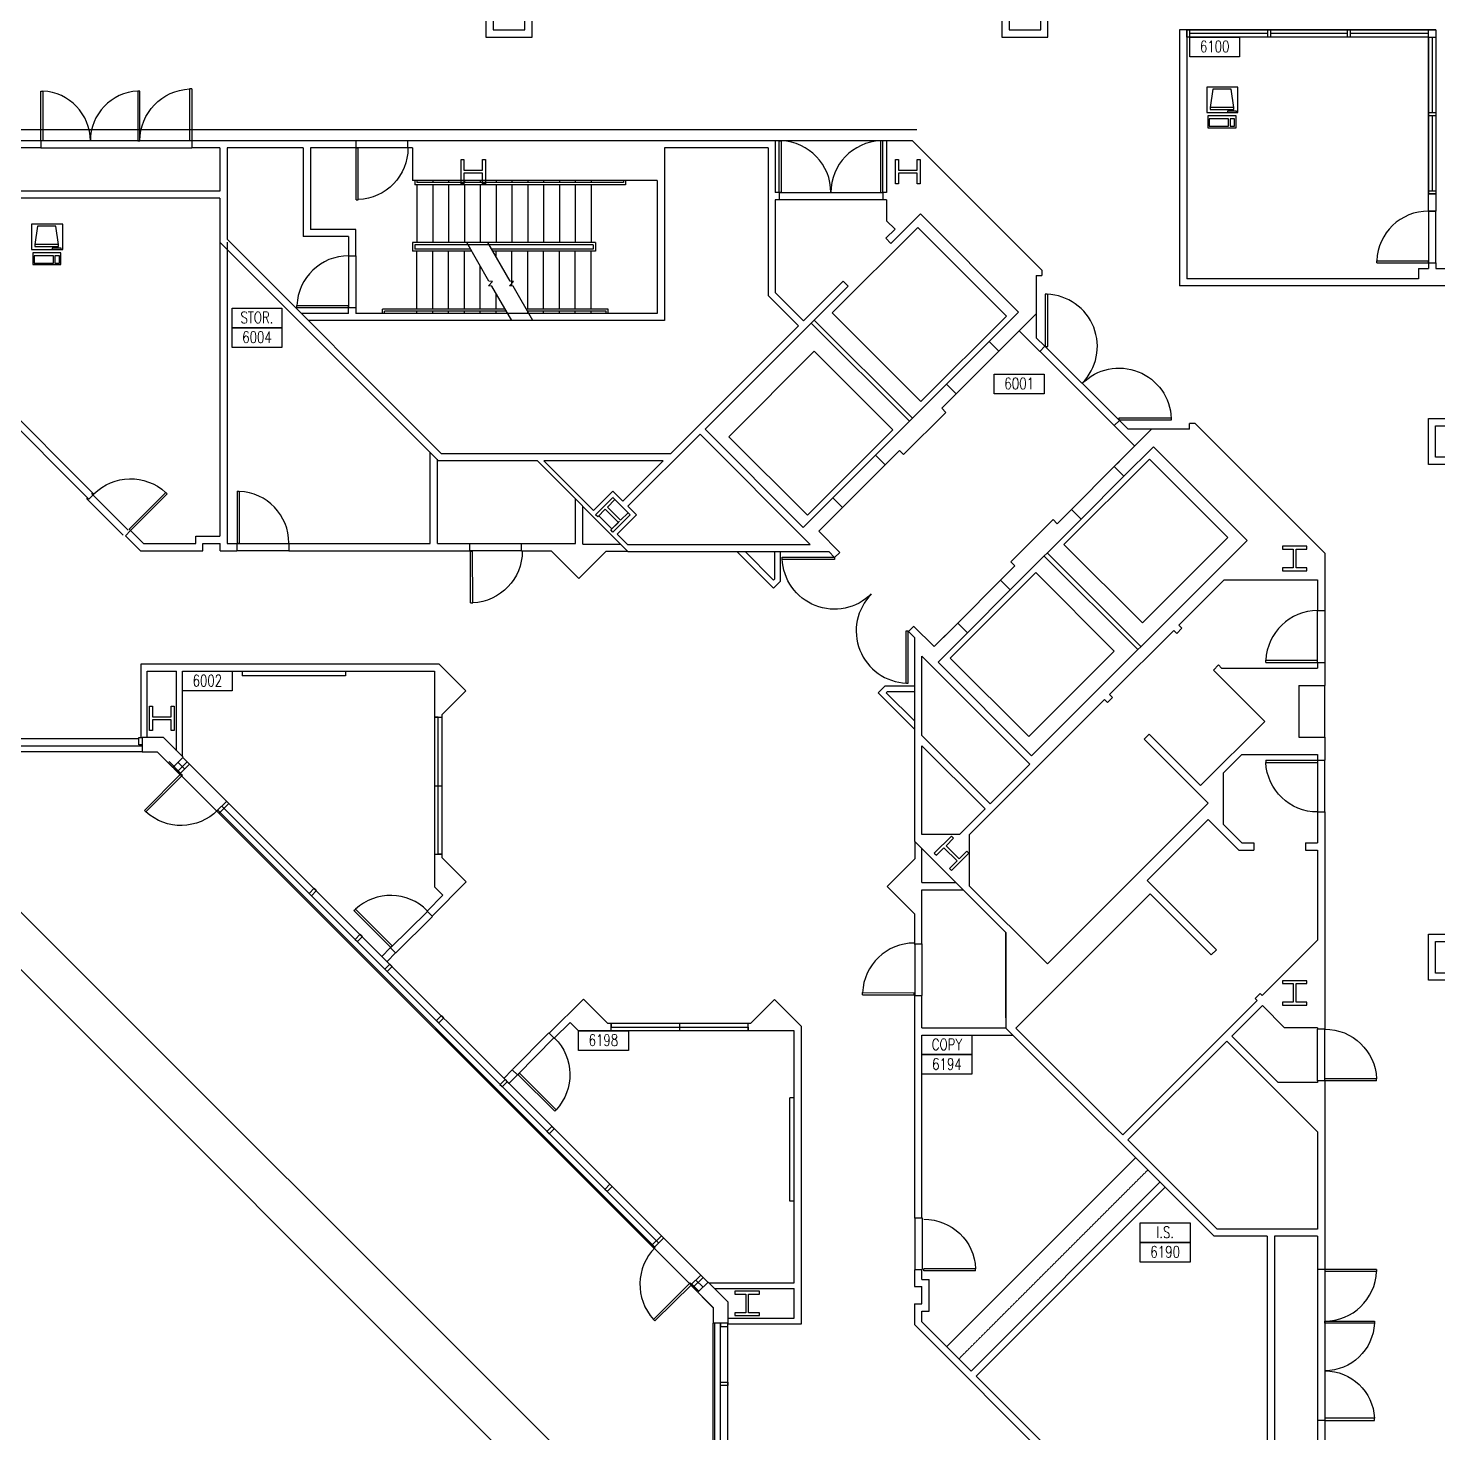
# Model space of a CAD drawing. Header units: inches. Extents: x 619 to 14864, y 611 to 3754.
# Drawn here: x 9344 to 10324, y 1973 to 2950 of the extents above; entities that cross this region are included whole.
import ezdxf
from ezdxf.enums import TextEntityAlignment as Align

# ---------------------------------------------------------------- set-up
doc = ezdxf.new("R2010")
doc.units = ezdxf.units.IN
doc.header["$MEASUREMENT"] = 0
doc.linetypes.add('HIDDEN', pattern=[0.375, 0.25, -0.125])
doc.layers.get('0').update_dxf_attribs({"linetype": 'CONTINUOUS'})
for name, color, linetype in [('CPU', 6, 'CONTINUOUS'), ('E-B-CORE', 8, 'CONTINUOUS'), ('E-B-ELEV', 8, 'CONTINUOUS'), ('E-B-FURR', 6, 'CONTINUOUS'), ('E-B-GLAZ', 8, 'CONTINUOUS'), ('E-B-MULL', 8, 'CONTINUOUS'), ('E-B-SHEL', 2, 'CONTINUOUS'), ('E-C-HEAD', 5, 'CONTINUOUS'), ('E-F-CASE', 4, 'CONTINUOUS'), ('E-F-DOOR', 3, 'CONTINUOUS'), ('E-F-STAIR', 8, 'CONTINUOUS'), ('E-S-COLM', 8, 'CONTINUOUS'), ('IDOORE', 2, 'CONTINUOUS'), ('IWALLE', 3, 'CONTINUOUS'), ('RMNUM', 40, 'CONTINUOUS')]:
    doc.layers.add(name, color=color, linetype=linetype)
doc.styles.add('ROMANS', font='romans', dxfattribs={"width": 0.75, "height": 8})

# ---------------------------------------------------------------- blocks, each defined once
blk = doc.blocks.new('DOOR')
for p, q in [((23.430248, -26.001126), (23.430248, -62.225809)), ((25.177282, -26.001126), (23.430248, -26.001126)), ((25.177282, -62.225809), (25.177282, -26.001126)), ((23.902282, -62.225809), (25.177282, -62.225809))]:
    blk.add_line(p, q)
blk.add_arc((25.177282, -26.001126), 36.224684, 135, 267.984193)
blk = doc.blocks.new('DR-36')
for p, q in [((0, 36), (0, 0)), ((0, 36), (1.5, 36)), ((1.5, 36), (1.5, 0)), ((0, 0), (1.5, 0))]:
    blk.add_line(p, q)
blk.add_arc((0, 0), 36, 0, 87.61406)
blk = doc.blocks.new('DR-69P')
for points in [[(1.5, 0), (0, 0), (0, 34.5), (1.5, 34.5)], [(67.5, 0), (69, 0), (69, 34.5), (67.5, 34.5)]]:
    blk.add_lwpolyline(points, close=True)
for centre, start, end in [((0, 0), 0, 87.51045), ((69, 0), 92.48955, 180)]:
    blk.add_arc(centre, 34.5, start, end)
blk = doc.blocks.new('DR-72P')
for points in [[(1.5, 0), (0, 0), (0, 36), (1.5, 36)], [(70.5, 0), (72, 0), (72, 36), (70.5, 36)]]:
    blk.add_lwpolyline(points, close=True)
for centre, start, end in [((0, 0), 0, 87.61406), ((72, 0), 92.38594, 180)]:
    blk.add_arc(centre, 36, start, end)
blk = doc.blocks.new('RMNUM')
at = {"layer": 'RMNUM'}
blk.add_lwpolyline([(-16.33354, 6.674702), (18.388073, 6.674702), (18.388073, -6.982766), (-16.33354, -6.982766), (-16.33354, 6.674702)], dxfattribs=at)
at = {"layer": 'RMNUM', "style": 'ROMANS', "width": 0.75}
blk.add_attdef('NUMBER', text='', height=8, dxfattribs=at).set_placement((1.027267, 0.114097), align=Align.MIDDLE_CENTER)
blk = doc.blocks.new('RECTANG')
for p, q in [((1, 1), (0, 1)), ((0, 1), (0, 0)), ((1, 0), (1, 1)), ((0, 0), (1, 0))]:
    blk.add_line(p, q)
blk = doc.blocks.new('IBMAT', base_point=(61, 306))
for p, q in [((75, 307), (75, 306)), ((81, 307), (75, 307)), ((81, 306), (81, 307))]:
    blk.add_line(p, q)
at = {"xscale": 21, "yscale": 17, "zscale": 21}
blk.add_blockref('RECTANG', (61, 306), dxfattribs=at)
blk = doc.blocks.new('KEYBOARD', base_point=(60, 294))
for p, xscale, yscale, zscale in [((60, 294), 19, 8, 19), ((61, 295), 13, 5, 13), ((75, 295), 3, 5, 3)]:
    blk.add_blockref('RECTANG', p, dxfattribs=dict(xscale=xscale, yscale=yscale, zscale=zscale))
blk = doc.blocks.new('COMPUTER')
for p, q in [((-6.64, 16.23), (-8.5, 3.5)), ((6.08, 16.23), (-6.64, 16.23)), ((8, 3.5), (6.08, 16.23)), ((-8.5, 3.5), (-8.5, 2.04)), ((8, 3.5), (-8.5, 3.5)), ((-8.5, 2.04), (8, 2.04)), ((8, 2.04), (8, 3.5))]:
    blk.add_line(p, q)
at = {"xscale": 1.033846153846154, "yscale": 1.033846153846154, "zscale": 1.033846153846154}
for name, p in [('IBMAT', (-10.86, 0)), ('KEYBOARD', (-10.05, -10.5))]:
    blk.add_blockref(name, p, dxfattribs=at)

msp = doc.modelspace()

# ---------------------------------------------------------------- linework, layer by layer
at = {"layer": 'E-B-CORE'}
for p, q in [((9353.13, 2871.61), (9328.63, 2871.61)), ((9353.13, 2871.61), (9353.13, 2866.61)), ((9482.63, 2871.61), (9458.13, 2871.61)), ((9458.13, 2871.61), (9458.13, 2866.61)), ((9572.38, 2871.61), (9482.63, 2871.61)), ((9572.38, 2866.61), (9572.38, 2871.61)), ((9863.65, 2871.61), (9608.38, 2871.61)), ((9608.38, 2866.61), (9608.38, 2871.61)), ((9863.65, 2871.61), (9863.65, 2835.61)), ((9958.96, 2871.61), (9941.02, 2871.61)), ((9941.02, 2871.61), (9941.02, 2835.61)), ((10049.02, 2781.55), (9958.96, 2871.61)), ((9353.13, 2866.61), (9333.63, 2866.61)), ((9477.63, 2866.61), (9458.13, 2866.61)), ((9477.63, 2866.61), (9477.63, 2836.61)), ((9535.63, 2866.61), (9482.63, 2866.61)), ((9482.63, 2866.61), (9482.63, 2803.11)), ((9535.63, 2866.61), (9535.63, 2805)), ((9540.63, 2866.61), (9540.63, 2810)), ((9572.38, 2866.61), (9540.63, 2866.61)), ((9611.63, 2866.61), (9608.38, 2866.61)), ((9611.63, 2866.61), (9611.63, 2844)), ((9786.65, 2866.61), (9786.65, 2746.61)), ((9858.65, 2866.61), (9786.65, 2866.61)), ((9858.65, 2866.61), (9858.65, 2764.03)), ((9781.65, 2844), (9611.63, 2844)), ((9781.65, 2844), (9781.65, 2751.61)), ((9477.63, 2831.61), (9328.63, 2831.61)), ((9477.63, 2836.61), (9333.63, 2836.61)), ((9477.63, 2831.61), (9477.63, 2801.04)), ((9866.34, 2835.61), (9863.65, 2835.61)), ((9866.34, 2835.61), (9866.34, 2830.61)), ((9941.02, 2835.61), (9938.34, 2835.61)), ((9938.34, 2835.61), (9938.34, 2830.61)), ((9863.65, 2830.61), (9863.65, 2766.1)), ((9866.34, 2830.61), (9863.65, 2830.61)), ((9941.02, 2830.61), (9938.34, 2830.61)), ((9941.02, 2830.61), (9941.02, 2816)), ((9941.02, 2816), (9946.91, 2810.11)), ((9944.11, 2800.24), (9964.59, 2820.72)), ((9964.59, 2820.72), (10032.83, 2752.48)), ((9631.74, 2654), (9482.63, 2803.11)), ((9567.16, 2805), (9535.63, 2805)), ((9572.16, 2810), (9540.63, 2810)), ((9567.16, 2805), (9567.16, 2791.61)), ((9572.16, 2791.61), (9572.16, 2810)), ((9940.57, 2803.77), (9946.91, 2810.11)), ((9944.11, 2800.24), (9940.57, 2803.77)), ((9629.67, 2649), (9477.63, 2801.04)), ((9567.16, 2791.61), (9572.16, 2791.61)), ((9883.27, 2746.47), (9910.87, 2774.07)), ((9914.41, 2770.54), (9910.87, 2774.07)), ((10045.02, 2777.89), (10049.02, 2777.89)), ((10045.02, 2777.89), (10045.02, 2734.69)), ((10049.02, 2781.55), (10049.02, 2777.89)), ((9814.92, 2671.05), (9914.41, 2770.54)), ((9858.65, 2764.03), (9879.74, 2742.94)), ((9863.65, 2766.1), (9883.27, 2746.47)), ((9567.16, 2751.61), (9567.16, 2755.61)), ((9567.16, 2755.61), (9572.16, 2755.61)), ((9572.16, 2755.61), (9572.16, 2751.61)), ((9567.16, 2751.61), (9534.13, 2751.61)), ((9786.65, 2746.61), (9539.13, 2746.61)), ((9781.65, 2751.61), (9572.16, 2751.61)), ((10012.34, 2732), (10032.83, 2752.48)), ((10019.06, 2725.28), (10045.02, 2751.25)), ((9790.8, 2654), (9879.74, 2742.94)), ((10033.21, 2739.43), (10047.47, 2725.18)), ((10045.02, 2734.69), (10051, 2728.72)), ((10012.34, 2732), (10019.06, 2725.28)), ((10047.47, 2725.18), (10051, 2728.72)), ((9933.33, 2652.99), (9982.64, 2702.3)), ((9979.37, 2685.6), (9989.36, 2695.58)), ((9982.64, 2702.3), (9989.36, 2695.58)), ((9979.37, 2685.6), (9982.2, 2682.77)), ((9952.87, 2653.43), (9982.2, 2682.77)), ((10099.31, 2673.54), (10102.84, 2677.08)), ((10108.92, 2671), (10102.84, 2677.08)), ((10151.57, 2671), (10151.57, 2675)), ((10155.57, 2675), (10151.57, 2675)), ((10245.63, 2584.94), (10155.57, 2675)), ((9761.32, 2617.45), (9811.38, 2667.51)), ((9811.38, 2667.51), (9887.9, 2591)), ((9814.92, 2671.05), (9883.16, 2602.81)), ((10113.56, 2659.29), (10099.31, 2673.54)), ((10099.31, 2645.04), (10125.27, 2671)), ((10151.57, 2671), (10108.92, 2671)), ((9940.05, 2646.27), (9950.04, 2656.26)), ((9950.04, 2656.26), (9952.87, 2653.43)), ((10106.02, 2638.32), (10126.51, 2658.8)), ((10191.56, 2593.75), (10126.51, 2658.8)), ((9698.33, 2649), (9629.67, 2649)), ((9790.8, 2654), (9631.74, 2654)), ((9698.33, 2649), (9761.25, 2586)), ((9785.8, 2649), (9702.94, 2649)), ((9702.94, 2649), (9737.45, 2614.45)), ((9757.78, 2620.98), (9785.8, 2649)), ((9933.33, 2652.99), (9940.05, 2646.27)), ((10099.31, 2645.04), (10102.84, 2648.57)), ((10106.02, 2638.32), (10099.31, 2645.04)), ((9750.87, 2627.89), (9737.45, 2614.45)), ((9750.87, 2627.89), (9757.79, 2620.97)), ((9750.87, 2623.64), (9762.89, 2611.62)), ((9751.58, 2624.35), (9751.58, 2624.35)), ((9761.32, 2617.45), (9767.14, 2611.62)), ((9883.16, 2602.81), (9903.63, 2623.29)), ((9883.16, 2602.81), (9903.63, 2623.29)), ((9893.91, 2600.13), (9910.35, 2616.57)), ((9900.36, 2606.59), (9910.35, 2616.57)), ((9903.63, 2623.29), (9910.35, 2616.57)), ((9903.63, 2623.29), (9910.35, 2616.57)), ((9740.98, 2610.92), (9747.88, 2604.01)), ((9767.14, 2611.62), (9753.69, 2598.19)), ((10027.01, 2559.31), (10076.32, 2608.62)), ((10027.46, 2578.84), (10056.79, 2608.18)), ((10059.62, 2605.35), (10056.79, 2608.18)), ((10059.62, 2605.35), (10069.61, 2615.34)), ((10076.32, 2608.62), (10069.61, 2615.34)), ((9747.88, 2604.01), (9750.17, 2601.72)), ((9753.69, 2598.19), (9760.87, 2591)), ((9893.91, 2600.13), (9908.47, 2585.46)), ((9760.87, 2591), (9887.9, 2591)), ((10041.89, 2444.08), (10191.56, 2593.75)), ((9761.25, 2586), (9900.91, 2586)), ((9862.45, 2560.54), (9837, 2586)), ((9862.45, 2560.54), (9837, 2586)), ((9862.45, 2566.2), (9842.65, 2586)), ((9863.4, 2567.15), (9863.4, 2586)), ((9867.4, 2565.49), (9867.4, 2586)), ((9900.91, 2586), (9904.94, 2581.92)), ((9904.94, 2581.92), (9908.47, 2585.46)), ((10030.28, 2576.01), (10027.46, 2578.84)), ((10245.63, 2584.94), (10245.63, 2544.95)), ((9863.4, 2567.15), (9862.45, 2566.2)), ((10020.3, 2566.03), (10030.28, 2576.01)), ((9867.4, 2565.49), (9862.45, 2560.54)), ((10027.01, 2559.31), (10020.3, 2566.03)), ((10144.13, 2534.76), (10175.77, 2566.4)), ((10175.77, 2566.4), (10240.63, 2566.4)), ((10240.63, 2566.4), (10240.63, 2544.95)), ((10240.63, 2544.95), (10245.63, 2544.95)), ((9960.63, 2526.12), (9956.2, 2530.46)), ((9956.24, 2530.4), (9959.77, 2533.94)), ((9974.16, 2519.89), (9959.7, 2534.03)), ((9974.16, 2519.89), (9990.6, 2536.33)), ((9976.84, 2509.13), (9997.31, 2529.61)), ((9976.84, 2509.13), (9997.31, 2529.61)), ((9980.61, 2526.34), (9990.6, 2536.33)), ((9997.31, 2529.61), (9990.6, 2536.33)), ((9997.31, 2529.61), (9990.6, 2536.33)), ((10096.04, 2486.68), (10140.59, 2531.23)), ((10142.71, 2529.11), (10140.59, 2531.23)), ((10142.71, 2529.11), (10146.25, 2532.64)), ((10146.25, 2532.64), (10144.13, 2534.76)), ((9960.63, 2468.02), (9960.63, 2526.12)), ((9965.63, 2458.11), (9965.63, 2513.26)), ((10040.6, 2438.29), (9965.63, 2513.26)), ((10041.89, 2444.08), (9976.84, 2509.13)), ((10240.63, 2508.95), (10245.63, 2508.95)), ((10240.63, 2508.95), (10240.63, 2504.95)), ((10245.63, 2508.95), (10245.63, 2492.95)), ((10168.17, 2503.65), (10171.7, 2507.18)), ((10203.86, 2467.96), (10168.17, 2503.65)), ((10173.94, 2504.95), (10171.7, 2507.18)), ((10173.94, 2504.95), (10240.63, 2504.95)), ((9940.13, 2492.77), (9935.18, 2487.82)), ((9940.13, 2492.77), (9960.63, 2492.77)), ((9941.78, 2488.77), (9940.83, 2487.82)), ((9941.78, 2488.77), (9960.63, 2488.77)), ((10227.63, 2492.95), (10227.63, 2456.95)), ((10227.63, 2492.95), (10245.63, 2492.95)), ((9960.63, 2462.36), (9935.18, 2487.82)), ((9960.63, 2462.36), (9935.18, 2487.82)), ((9960.63, 2468.02), (9940.83, 2487.82)), ((9960.63, 2384.5), (9960.63, 2483.72)), ((9998.7, 2389.34), (10092.51, 2483.14)), ((10094.63, 2481.02), (10092.51, 2483.14)), ((10094.63, 2481.02), (10098.16, 2484.56)), ((10098.16, 2484.56), (10096.04, 2486.68)), ((9960.63, 2455.45), (9960.63, 2462.36)), ((10203.86, 2467.96), (10159.31, 2423.41)), ((10013.03, 2410.71), (9965.63, 2458.11)), ((10009.49, 2407.18), (9965.63, 2451.04)), ((9965.63, 2389.34), (9965.63, 2451.04)), ((10120.08, 2455.57), (10123.62, 2459.1)), ((10164.63, 2411.02), (10120.08, 2455.57)), ((10159.31, 2423.41), (10123.62, 2459.1)), ((10227.63, 2456.95), (10245.63, 2456.95)), ((10245.63, 2456.95), (10245.63, 2440.95)), ((9960.63, 2384.5), (9960.63, 2448.38)), ((10187.92, 2444.95), (10175.19, 2432.22)), ((10187.92, 2444.95), (10240.63, 2444.95)), ((10240.63, 2444.95), (10240.63, 2440.95)), ((10240.63, 2440.95), (10245.63, 2440.95)), ((10013.03, 2410.71), (10040.6, 2438.29)), ((10175.19, 2396.22), (10175.19, 2432.22)), ((10052.91, 2299.3), (10164.63, 2411.02)), ((9991.65, 2389.34), (10009.49, 2407.18)), ((10240.63, 2404.95), (10245.63, 2404.95)), ((10240.63, 2404.95), (10240.63, 2383.49)), ((10245.63, 2404.95), (10245.63, 2254)), ((10122.21, 2357.28), (10164.63, 2399.7)), ((10185.85, 2378.49), (10164.63, 2399.7)), ((10187.92, 2383.49), (10175.19, 2396.22)), ((10023.92, 2321.22), (9960.63, 2384.5)), ((9991.65, 2389.34), (9965.63, 2389.34)), ((9998.7, 2353.5), (9998.7, 2389.34)), ((10187.92, 2383.49), (10196.27, 2383.49)), ((10196.27, 2383.49), (10196.27, 2378.49)), ((10232.27, 2383.49), (10232.27, 2378.49)), ((10232.27, 2383.49), (10240.63, 2383.49)), ((10185.85, 2378.49), (10196.27, 2378.49)), ((10232.27, 2378.49), (10240.63, 2378.49)), ((10240.63, 2378.49), (10240.63, 2315.9)), ((10052.91, 2299.3), (9998.7, 2353.5)), ((10170.29, 2309.19), (10122.21, 2357.28)), ((10030.99, 2254.75), (10124.33, 2348.09)), ((10166.75, 2305.66), (10124.33, 2348.09)), ((10023.92, 2261.82), (10023.92, 2321.22)), ((10023.92, 2321.22), (10023.92, 2254.75)), ((10202.11, 2277.38), (10240.63, 2315.9)), ((10166.75, 2305.66), (10170.29, 2309.19)), ((10105.24, 2180.5), (10198.57, 2273.84)), ((10197.16, 2275.25), (10200.69, 2278.79)), ((10198.57, 2273.84), (10197.16, 2275.25)), ((10202.11, 2277.38), (10200.69, 2278.79)), ((10181.01, 2249.2), (10202.22, 2270.41)), ((10202.22, 2270.41), (10217.63, 2255)), ((10168.67, 2110), (10023.92, 2254.75)), ((10105.24, 2180.5), (10030.99, 2254.75)), ((10240.63, 2255), (10217.63, 2255)), ((10240.63, 2255), (10240.63, 2254)), ((10245.63, 2254), (10240.63, 2254)), ((10108.77, 2176.97), (10177.47, 2245.67)), ((10177.47, 2245.67), (10240.63, 2182.5)), ((10181.01, 2249.2), (10213.21, 2217)), ((10240.63, 2217), (10213.21, 2217)), ((10240.63, 2218), (10240.63, 2217)), ((10245.63, 2218), (10240.63, 2218)), ((10245.63, 2218), (10245.63, 2087)), ((10170.74, 2115), (10108.77, 2176.97)), ((10240.63, 2182.5), (10240.63, 2115)), ((10205.63, 2110), (10168.67, 2110)), ((10240.63, 2115), (10170.74, 2115)), ((10205.63, 2110), (10205.63, 1954)), ((10210.63, 2110), (10210.63, 1959)), ((10240.63, 2110), (10210.63, 2110)), ((10240.63, 2110), (10240.63, 2087)), ((10245.63, 2087), (10240.63, 2087)), ((10240.63, 1982), (10240.63, 1959)), ((10245.63, 1982), (10240.63, 1982)), ((10245.63, 1982), (10245.63, 1954))]:
    msp.add_line(p, q, dxfattribs=at)
at = {"layer": 'E-B-ELEV'}
for p, q in [((9956.93, 2676.58), (9888.69, 2744.82)), ((9959.05, 2678.71), (9890.81, 2746.94)), ((10050.61, 2582.9), (10115.66, 2517.85)), ((10052.73, 2585.03), (10117.78, 2519.97))]:
    msp.add_line(p, q, dxfattribs=at)
for points in [[(9903.31, 2751.9), (9964.95, 2690.26), (10024.34, 2749.66), (9962.7, 2811.29)], [(9831.42, 2665.86), (9890.81, 2725.26), (9945.38, 2670.69), (9885.98, 2611.3)], [(10118.85, 2536.36), (10064.28, 2590.92), (10123.68, 2650.32), (10178.25, 2595.75)], [(10039.89, 2457.39), (10099.28, 2516.79), (10044.72, 2571.36), (9985.32, 2511.96)]]:
    msp.add_lwpolyline(points, close=True, dxfattribs=at)
at = {"layer": 'E-B-FURR'}
for p, q in [((10144.72, 2948.7), (10144.72, 2770.7)), ((10149.72, 2948.7), (10144.72, 2948.7)), ((10322.72, 2948.7), (10149.72, 2948.7)), ((10149.72, 2948.7), (10149.72, 2775.7)), ((10317.72, 2943.7), (10149.72, 2943.7)), ((10317.72, 2943.7), (10317.72, 2834.7)), ((10322.72, 2948.7), (10322.72, 2834.7)), ((10317.72, 2822.7), (10317.72, 2834.7)), ((10317.72, 2822.7), (10317.72, 2834.7)), ((10322.72, 2834.7), (10322.72, 2822.7)), ((10322.72, 2834.7), (10322.72, 2822.7)), ((10317.72, 2822.7), (10322.72, 2822.7)), ((9477.63, 2801.04), (9477.63, 2596.61)), ((9482.63, 2801.04), (9482.63, 2591.61)), ((10310.72, 2782.7), (10310.72, 2775.7)), ((10310.72, 2782.7), (10317.72, 2782.7)), ((10317.72, 2786.7), (10317.72, 2782.7)), ((10317.72, 2786.7), (10322.72, 2786.7)), ((10322.72, 2786.7), (10322.72, 2782.7)), ((10322.72, 2782.7), (10334.72, 2782.7)), ((10310.72, 2775.7), (10149.72, 2775.7)), ((10334.72, 2770.7), (10144.72, 2770.7)), ((9280.02, 2729.02), (9386.56, 2622.48)), ((9285.02, 2731.09), (9390.11, 2626)), ((9623.94, 2591.61), (9623.94, 2654.73)), ((9628.94, 2591.61), (9628.94, 2650.2)), ((9390.23, 2626.13), (9386.56, 2622.48)), ((9724.94, 2591.61), (9724.94, 2622.36)), ((9729.94, 2591.08), (9729.94, 2617.35)), ((9415.61, 2600.59), (9412.02, 2597.02)), ((9412.02, 2597.02), (9422.43, 2586.61)), ((9415.56, 2600.55), (9424.5, 2591.61)), ((9460.88, 2596.61), (9477.63, 2596.61)), ((9460.88, 2591.61), (9460.88, 2596.61)), ((9422.44, 2586.61), (9465.88, 2586.61)), ((9424.51, 2591.61), (9460.88, 2591.61)), ((9465.88, 2586.49), (9465.88, 2591.61)), ((9465.88, 2591.61), (9477.88, 2591.61)), ((9477.88, 2586.49), (9477.88, 2591.61)), ((9477.88, 2586.61), (9489.52, 2586.61)), ((9482.63, 2591.61), (9489.52, 2591.61)), ((9489.52, 2591.82), (9489.52, 2586.61)), ((9525.61, 2591.82), (9525.61, 2586.61)), ((9525.61, 2591.61), (9623.94, 2591.61)), ((9525.61, 2586.61), (9651.4, 2586.61)), ((9628.94, 2591.61), (9651.4, 2591.61)), ((9651.4, 2586.31), (9651.4, 2591.61)), ((9687.4, 2586.31), (9687.4, 2591.61)), ((9687.4, 2591.61), (9724.94, 2591.61)), ((9687.4, 2586.61), (9707.92, 2586.61)), ((9707.92, 2586.61), (9727.14, 2567.39)), ((9729.94, 2591.08), (9756.18, 2591.08)), ((9727.14, 2567.39), (9745.82, 2586.08)), ((9761.17, 2586.08), (9745.82, 2586.08)), ((9423.02, 2456.63), (9423.02, 2507.85)), ((9423.02, 2507.85), (9629.94, 2507.85)), ((9427.02, 2456.63), (9427.02, 2502.85)), ((9427.02, 2502.85), (9447.6, 2502.85)), ((9447.6, 2447.57), (9447.6, 2502.85)), ((9451.6, 2443.57), (9451.6, 2502.85)), ((9451.6, 2502.85), (9626.88, 2502.85)), ((9493.05, 2502.58), (9493.05, 2499.58)), ((9565.05, 2499.58), (9493.05, 2499.58)), ((9565.05, 2502.58), (9565.05, 2499.58)), ((9626.88, 2502.85), (9626.88, 2352.85)), ((9629.94, 2507.85), (9648.62, 2489.18)), ((9631.88, 2472.44), (9648.62, 2489.18)), ((9631.88, 2472.44), (9631.88, 2373.37)), ((8972.63, 2456), (9421.37, 2456)), ((9452.02, 2442.86), (9816.81, 2078.07)), ((9960.63, 2384.5), (9960.63, 2372.38)), ((9631.88, 2373.37), (9648.84, 2356.34)), ((9941.39, 2353.13), (9960.63, 2372.38)), ((9965.63, 2355.92), (9965.63, 2379.5)), ((9648.84, 2356.34), (9625.21, 2332.59)), ((9626.88, 2352.85), (9632.61, 2347.12)), ((9960.63, 2333.89), (9941.39, 2353.13)), ((9965.63, 2355.92), (9989.22, 2355.92)), ((9632.61, 2347.12), (9621.65, 2336.1)), ((9965.63, 2313.38), (9965.63, 2350.92)), ((9965.63, 2350.92), (9994.22, 2350.92)), ((9621.53, 2336.22), (9625.21, 2332.59)), ((9960.63, 2313.38), (9960.63, 2333.89)), ((9960.33, 2313.38), (9965.63, 2313.38)), ((9596.13, 2310.44), (9590.3, 2304.58)), ((9599.82, 2307.07), (9593.83, 2301.05)), ((9596.28, 2310.56), (9599.82, 2307.07)), ((9730.34, 2274.84), (9706.59, 2251.21)), ((9747.37, 2257.88), (9730.34, 2274.84)), ((9745.49, 2259.75), (9730.34, 2274.84)), ((9846.45, 2257.88), (9863.18, 2274.61)), ((9881.85, 2255.94), (9863.18, 2274.61)), ((9960.33, 2277.38), (9965.63, 2277.38)), ((9960.63, 2122.61), (9960.63, 2277.38)), ((9965.63, 2254.92), (9965.63, 2277.38)), ((9721.12, 2258.61), (9710.1, 2247.65)), ((9726.85, 2252.88), (9721.12, 2258.61)), ((9846.45, 2257.88), (9747.37, 2257.88)), ((9881.85, 2049.02), (9881.85, 2255.94)), ((9965.63, 2254.92), (10024.23, 2254.92)), ((9710.22, 2247.53), (9706.59, 2251.21)), ((9876.85, 2252.88), (9726.85, 2252.88)), ((9876.85, 2077.6), (9876.85, 2252.88)), ((9965.63, 2122.61), (9965.63, 2249.92)), ((9965.63, 2249.92), (10028.75, 2249.92)), ((9680.91, 2225.73), (9674.96, 2219.75)), ((9680.91, 2225.73), (9684.48, 2222.24)), ((9678.53, 2216.31), (9675.04, 2219.86)), ((9684.48, 2222.24), (9678.48, 2216.22)), ((9873.85, 2134.34), (9873.85, 2206.34)), ((9876.85, 2206.34), (9873.85, 2206.34)), ((9999.8, 2016.31), (10131.08, 2147.59)), ((10003.34, 2012.78), (10134.61, 2144.05)), ((9876.85, 2134.34), (9873.85, 2134.34)), ((9965.84, 2122.61), (9960.63, 2122.61)), ((9817.58, 2077.6), (9876.85, 2077.6)), ((9960.63, 2074.97), (9960.63, 2086.61)), ((9965.84, 2086.61), (9960.63, 2086.61)), ((9965.63, 2079.97), (9965.63, 2086.61)), ((9965.63, 2079.97), (9970.63, 2079.97)), ((9970.63, 2057.97), (9970.63, 2079.97)), ((9821.57, 2073.6), (9876.85, 2073.6)), ((9876.85, 2053.02), (9876.85, 2073.6)), ((9960.51, 2074.97), (9965.63, 2074.97)), ((9965.63, 2062.97), (9965.63, 2074.97)), ((9960.51, 2062.97), (9965.63, 2062.97)), ((9960.63, 2048.42), (9960.63, 2062.97)), ((9965.63, 2050.49), (9965.63, 2057.97)), ((9965.63, 2057.97), (9970.63, 2057.97)), ((9830.63, 2053.02), (9876.85, 2053.02)), ((9830.63, 2049.02), (9881.85, 2049.02)), ((10103.04, 1906), (9960.63, 2048.41)), ((9999.8, 2016.31), (9965.63, 2050.48)), ((9830.63, 1598), (9830.63, 2047.36)), ((10105.11, 1911), (10003.34, 2012.78))]:
    msp.add_line(p, q, dxfattribs=at)
for points in [[(9694.63, 2970.61), (9662.63, 2970.61), (9662.63, 2943.61), (9694.63, 2943.61)], [(10053.15, 2970.61), (10021.15, 2970.61), (10021.15, 2943.61), (10053.15, 2943.61)], [(9689.63, 2965.61), (9667.63, 2965.61), (9667.63, 2948.61), (9689.63, 2948.61)], [(10048.15, 2965.61), (10026.15, 2965.61), (10026.15, 2948.61), (10048.15, 2948.61)], [(10344.63, 2678.52), (10344.63, 2646.52), (10317.63, 2646.52), (10317.63, 2678.52)], [(10339.63, 2673.52), (10339.63, 2651.52), (10322.63, 2651.52), (10322.63, 2673.52)], [(10344.63, 2320), (10344.63, 2288), (10317.63, 2288), (10317.63, 2320)], [(10339.63, 2315), (10339.63, 2293), (10322.63, 2293), (10322.63, 2315)]]:
    msp.add_lwpolyline(points, close=True, dxfattribs=at)
at = {"layer": 'E-B-GLAZ'}
for p, q in [((10151.72, 2943.7), (10151.72, 2948.7)), ((10206.06, 2946.2), (10151.72, 2946.2)), ((10206.06, 2943.7), (10206.06, 2948.7)), ((10208.06, 2943.7), (10208.06, 2948.7)), ((10261.39, 2946.2), (10208.06, 2946.2)), ((10261.39, 2943.7), (10261.39, 2948.7)), ((10263.39, 2943.7), (10263.39, 2948.7)), ((10317.72, 2946.2), (10263.39, 2946.2)), ((10317.72, 2943.7), (10317.72, 2948.7)), ((10317.72, 2943.7), (10322.72, 2943.7)), ((10320.22, 2943.7), (10320.22, 2891.2)), ((10317.72, 2891.2), (10322.72, 2891.2)), ((10317.72, 2889.2), (10322.72, 2889.2)), ((10320.22, 2889.2), (10320.22, 2836.7)), ((10317.72, 2836.7), (10322.72, 2836.7)), ((10317.72, 2834.7), (10322.72, 2834.7)), ((10317.72, 2834.7), (10322.72, 2834.7)), ((10322.72, 2834.7), (10317.72, 2834.7)), ((10322.72, 2834.7), (10317.72, 2834.7)), ((8972.63, 2451), (9423.64, 2451)), ((8972.63, 2447), (9423.64, 2447)), ((9450.37, 2432.04), (9442.46, 2439.95)), ((9455.01, 2439.87), (9447.96, 2432.81)), ((9449.66, 2431.34), (9441.46, 2439.54)), ((9453.19, 2434.87), (9448.59, 2439.47)), ((9456.6, 2438.28), (9449.55, 2431.22)), ((9626.88, 2423.25), (9631.88, 2423.25)), ((9482.39, 2412.49), (9475.39, 2405.49)), ((9483.98, 2410.9), (9476.98, 2403.9)), ((9779.27, 2101.73), (9475.45, 2405.55)), ((9779.97, 2102.43), (9476.16, 2406.25)), ((9782.81, 2105.26), (9478.98, 2409.08)), ((9797.26, 2252.88), (9797.26, 2257.88)), ((9784.5, 2110.38), (9777.38, 2103.25)), ((9786.09, 2108.79), (9778.97, 2101.66)), ((9811.88, 2083), (9804.81, 2075.92)), ((9813.47, 2081.41), (9806.4, 2074.34)), ((9813.47, 2074.59), (9808.5, 2079.57)), ((9820.63, 2060.36), (9804.96, 2076.04)), ((9810.66, 2071.75), (9805.66, 2076.74)), ((9820.63, 1598), (9820.63, 2049.64)), ((9821.63, 1598), (9821.63, 2049.64)), ((9825.63, 1598), (9825.63, 2049.64))]:
    msp.add_line(p, q, dxfattribs=at)
for points in [[(9626.95, 2375.67), (9631.95, 2375.67), (9629.31, 2375.67), (9629.31, 2470.83), (9626.95, 2470.83), (9631.95, 2470.83)], [(9749.67, 2252.95), (9749.67, 2257.95), (9749.67, 2255.31), (9844.84, 2255.31), (9844.84, 2252.95), (9844.84, 2257.95)]]:
    msp.add_lwpolyline(points, dxfattribs=at)
at = {"layer": 'E-B-MULL'}
for points in [[(9421.37, 2451.63), (9421.37, 2456.63), (9423.62, 2456.63), (9423.62, 2451.63)], [(9541.28, 2346.78), (9544.82, 2350.32), (9543.23, 2351.91), (9539.69, 2348.37)], [(9573.3, 2314.82), (9576.84, 2318.35), (9575.25, 2319.94), (9571.71, 2316.41)], [(9593.89, 2294.06), (9597.42, 2297.6), (9595.83, 2299.19), (9592.3, 2295.65)], [(9629.74, 2258.33), (9633.27, 2261.87), (9631.68, 2263.46), (9628.14, 2259.93)], [(9672.3, 2215.39), (9675.84, 2218.92), (9677.43, 2217.33), (9673.89, 2213.8)], [(9704.94, 2182.86), (9708.48, 2186.4), (9710.07, 2184.8), (9706.53, 2181.27)], [(9745.2, 2142.61), (9748.73, 2146.14), (9750.32, 2144.55), (9746.79, 2141.02)], [(9825.63, 2047.36), (9830.63, 2047.36), (9830.63, 2049.61), (9825.63, 2049.61)], [(9825.63, 2008.58), (9830.63, 2008.58), (9830.63, 2006.33), (9825.63, 2006.33)]]:
    msp.add_lwpolyline(points, close=True, dxfattribs=at)
at = {"layer": 'E-B-SHEL'}
for p, q in [((9423.64, 2456.63), (9423.64, 2446.63)), ((9438.54, 2456.63), (9423.64, 2456.63)), ((9452.17, 2443.01), (9438.54, 2456.63)), ((9434.39, 2446.63), (9423.64, 2446.63)), ((9445.06, 2435.97), (9434.39, 2446.63)), ((9452.17, 2443.01), (9445.04, 2435.95)), ((9710.63, 1924), (9298.63, 2336)), ((9710.66, 1964), (9338.63, 2336.02)), ((9817.01, 2078.16), (9809.95, 2071.04)), ((9817.01, 2078.16), (9830.63, 2064.53)), ((9809.97, 2071.06), (9820.63, 2060.39)), ((9820.63, 2060.39), (9820.63, 2049.64)), ((9830.63, 2064.53), (9830.63, 2049.64)), ((9830.63, 2049.64), (9820.63, 2049.64))]:
    msp.add_line(p, q, dxfattribs=at)
at = {"layer": 'E-C-HEAD'}
for p, q in [((10149.72, 2948.7), (10322.72, 2948.7)), ((10149.72, 2943.7), (10149.72, 2948.7)), ((10151.72, 2943.7), (10149.72, 2943.7)), ((10317.72, 2943.7), (10151.72, 2943.7)), ((10317.72, 2834.7), (10317.72, 2943.7)), ((10322.72, 2948.7), (10322.72, 2834.7)), ((9962.07, 2879.11), (9273.13, 2879.11)), ((9458.13, 2871.61), (9353.13, 2871.61)), ((9608.38, 2871.61), (9572.38, 2871.61)), ((9941.02, 2871.61), (9863.65, 2871.61)), ((9353.13, 2866.61), (9458.13, 2866.61)), ((9608.38, 2866.61), (9572.38, 2866.61)), ((9866.34, 2835.61), (9938.34, 2835.61)), ((9938.34, 2830.61), (9866.34, 2830.61)), ((10317.72, 2822.7), (10317.72, 2786.7)), ((10322.72, 2822.7), (10317.72, 2822.7)), ((10322.72, 2786.7), (10322.72, 2822.7)), ((9567.16, 2791.61), (9567.16, 2755.61)), ((9572.16, 2791.61), (9572.16, 2755.61)), ((10317.72, 2786.7), (10322.72, 2786.7)), ((9982.64, 2702.3), (10012.34, 2732)), ((9989.36, 2695.58), (10019.06, 2725.28)), ((10099.31, 2673.54), (10047.57, 2725.28)), ((10102.85, 2677.08), (10051.11, 2728.82)), ((9933.33, 2652.99), (9903.63, 2623.29)), ((9940.05, 2646.27), (9910.35, 2616.57)), ((10099.31, 2645.04), (10069.61, 2615.34)), ((10106.02, 2638.32), (10076.32, 2608.62)), ((9413.9, 2600.97), (9388.45, 2626.43)), ((9410.37, 2597.44), (9384.91, 2622.89)), ((9525.4, 2591.4), (9489.4, 2591.4)), ((9687.35, 2591.4), (9651.35, 2591.4)), ((9525.4, 2586.4), (9489.4, 2586.4)), ((9687.35, 2586.4), (9651.35, 2586.4)), ((9990.6, 2536.33), (10020.3, 2566.03)), ((9997.31, 2529.61), (10027.01, 2559.31)), ((10240.63, 2508.95), (10240.63, 2544.95)), ((10245.63, 2544.95), (10245.63, 2508.95)), ((10245.63, 2456.95), (10245.63, 2492.95)), ((10240.63, 2440.95), (10240.63, 2404.95)), ((10245.63, 2404.95), (10245.63, 2440.95)), ((9444.53, 2436.58), (9809.32, 2071.79)), ((9596.34, 2310.49), (9621.86, 2335.88)), ((9599.87, 2306.95), (9625.39, 2332.34)), ((9960.62, 2313.38), (9960.63, 2277.38)), ((9965.62, 2313.38), (9965.63, 2277.38)), ((10240.63, 2218), (10240.63, 2254)), ((10245.63, 2218), (10245.63, 2254)), ((9680.95, 2225.87), (9706.34, 2251.39)), ((9684.49, 2222.34), (9709.89, 2247.86)), ((9960.69, 2122.81), (9960.7, 2086.81)), ((9965.69, 2122.81), (9965.7, 2086.81)), ((10240.63, 2087), (10240.63, 1982)), ((10245.63, 2087), (10245.63, 1982))]:
    msp.add_line(p, q, dxfattribs=at)
at = {"layer": 'E-F-CASE'}
msp.add_line((9982.9, 2033.35), (10114.11, 2164.56), dxfattribs=at)
at = {"layer": 'E-F-CASE', "linetype": 'HIDDEN'}
msp.add_line((9991.38, 2024.87), (10122.59, 2156.07), dxfattribs=at)
at = {"layer": 'E-F-STAIR'}
for p, q in [((9613.13, 2844), (9613.13, 2841)), ((9614.63, 2844), (9614.63, 2842.5)), ((9758.13, 2842.5), (9614.63, 2842.5)), ((9625.63, 2844), (9625.63, 2842.5)), ((9636.63, 2844), (9636.63, 2842.5)), ((9647.63, 2844), (9647.63, 2842.5)), ((9658.63, 2844), (9658.63, 2842.5)), ((9669.63, 2844), (9669.63, 2842.5)), ((9680.63, 2844), (9680.63, 2842.5)), ((9691.63, 2844), (9691.63, 2842.5)), ((9702.63, 2844), (9702.63, 2842.5)), ((9713.63, 2844), (9713.63, 2842.5)), ((9724.63, 2844), (9724.63, 2842.5)), ((9735.63, 2844), (9735.63, 2842.5)), ((9758.13, 2844), (9758.13, 2842.5)), ((9759.63, 2844), (9759.63, 2841)), ((9759.63, 2841), (9613.13, 2841)), ((9614.63, 2841), (9614.63, 2800.81)), ((9625.63, 2841), (9625.63, 2800.81)), ((9636.63, 2841), (9636.63, 2800.81)), ((9647.63, 2841), (9647.63, 2800.81)), ((9658.63, 2841), (9658.63, 2800.81)), ((9669.63, 2841), (9669.63, 2800.81)), ((9680.63, 2841), (9680.63, 2800.81)), ((9691.63, 2841), (9691.63, 2800.81)), ((9702.63, 2841), (9702.63, 2800.81)), ((9713.63, 2841), (9713.63, 2800.81)), ((9724.63, 2841), (9724.63, 2800.81)), ((9735.63, 2841), (9735.63, 2800.81)), ((9738.63, 2800.81), (9611.63, 2800.81)), ((9611.63, 2800.81), (9611.63, 2794.81)), ((9652.74, 2794.81), (9611.63, 2794.81)), ((9737.13, 2799.31), (9613.13, 2799.31)), ((9613.13, 2799.31), (9613.13, 2796.31)), ((9651.87, 2796.31), (9613.13, 2796.31)), ((9614.63, 2754.61), (9614.63, 2794.81)), ((9625.63, 2754.61), (9625.63, 2794.81)), ((9636.63, 2754.61), (9636.63, 2794.81)), ((9647.63, 2754.61), (9647.63, 2794.81)), ((9737.13, 2796.31), (9666.51, 2796.31)), ((9738.63, 2794.81), (9667.37, 2794.81)), ((9669.63, 2790.89), (9669.63, 2794.81)), ((9680.63, 2770.58), (9680.63, 2794.81)), ((9691.63, 2754.61), (9691.63, 2794.81)), ((9702.63, 2754.61), (9702.63, 2794.81)), ((9713.63, 2754.61), (9713.63, 2794.81)), ((9724.63, 2754.61), (9724.63, 2794.81)), ((9735.63, 2754.61), (9735.63, 2794.81)), ((9737.13, 2799.31), (9737.13, 2796.31)), ((9738.63, 2800.81), (9738.63, 2794.81)), ((9658.63, 2754.61), (9658.63, 2784.59)), ((9669.63, 2754.61), (9669.63, 2765.54)), ((9675.94, 2754.61), (9590.63, 2754.61)), ((9590.63, 2751.61), (9590.63, 2754.61)), ((9676.81, 2753.11), (9592.13, 2753.11)), ((9592.13, 2751.61), (9592.13, 2753.11)), ((9614.63, 2751.61), (9614.63, 2753.11)), ((9625.63, 2751.61), (9625.63, 2753.11)), ((9636.63, 2751.61), (9636.63, 2753.11)), ((9647.63, 2751.61), (9647.63, 2753.11)), ((9658.63, 2751.61), (9658.63, 2753.11)), ((9669.63, 2751.61), (9669.63, 2753.11)), ((9747.63, 2754.61), (9690.58, 2754.61)), ((9746.13, 2753.11), (9691.45, 2753.11)), ((9691.63, 2751.61), (9691.63, 2753.11)), ((9702.63, 2751.61), (9702.63, 2753.11)), ((9713.63, 2751.61), (9713.63, 2753.11)), ((9724.63, 2751.61), (9724.63, 2753.11)), ((9735.63, 2751.61), (9735.63, 2753.11)), ((9746.13, 2751.61), (9746.13, 2753.11)), ((9747.63, 2751.61), (9747.63, 2754.61))]:
    msp.add_line(p, q, dxfattribs=at)
for points in [[(9680.56, 2746.61), (9666.78, 2770.48), (9664.28, 2770.81), (9667.21, 2773.73), (9664.71, 2774.06), (9649.27, 2800.81)], [(9695.2, 2746.61), (9681.42, 2770.48), (9678.92, 2770.81), (9681.85, 2773.73), (9679.35, 2774.06), (9663.91, 2800.81)]]:
    msp.add_lwpolyline(points, dxfattribs=at)
at = {"layer": 'E-S-COLM'}
for p, q in [((9755.47, 2607.03), (9750.16, 2601.73)), ((9751.58, 2600.31), (9751.58, 2600.31))]:
    msp.add_line(p, q, dxfattribs=at)
for points in [[(9660.29, 2858.55), (9662.29, 2858.55), (9662.29, 2841.55), (9660.29, 2841.55), (9660.29, 2849.05), (9647.29, 2849.05), (9647.29, 2841.55), (9645.29, 2841.55), (9645.29, 2858.55), (9647.29, 2858.55), (9647.29, 2851.05), (9660.29, 2851.05)], [(9962.29, 2858.55), (9964.29, 2858.55), (9964.29, 2841.55), (9962.29, 2841.55), (9962.29, 2849.05), (9949.29, 2849.05), (9949.29, 2841.55), (9947.29, 2841.55), (9947.29, 2858.55), (9949.29, 2858.55), (9949.29, 2851.05), (9962.29, 2851.05)], [(9740.27, 2610.21), (9738.85, 2611.62), (9750.87, 2623.64), (9752.29, 2622.23), (9746.98, 2616.93), (9756.18, 2607.73), (9761.48, 2613.04), (9762.89, 2611.62), (9750.87, 2599.6), (9749.46, 2601.02), (9754.76, 2606.32), (9745.57, 2615.51)], [(10233.18, 2587.66), (10233.18, 2589.66), (10216.18, 2589.66), (10216.18, 2587.66), (10223.68, 2587.66), (10223.68, 2574.66), (10216.18, 2574.66), (10216.18, 2572.66), (10233.18, 2572.66), (10233.18, 2574.66), (10225.68, 2574.66), (10225.68, 2587.66)], [(9443.83, 2478.63), (9445.83, 2478.63), (9445.83, 2461.63), (9443.83, 2461.63), (9443.83, 2469.13), (9430.83, 2469.13), (9430.83, 2461.63), (9428.83, 2461.63), (9428.83, 2478.63), (9430.83, 2478.63), (9430.83, 2471.13), (9443.83, 2471.13)], [(9984.84, 2365.63), (9986.26, 2364.22), (9998.28, 2376.24), (9996.86, 2377.65), (9991.56, 2372.35), (9982.37, 2381.54), (9987.67, 2386.85), (9986.26, 2388.26), (9974.24, 2376.24), (9975.65, 2374.83), (9980.95, 2380.13), (9990.15, 2370.94)], [(10233.18, 2285.66), (10233.18, 2287.66), (10216.18, 2287.66), (10216.18, 2285.66), (10223.68, 2285.66), (10223.68, 2272.66), (10216.18, 2272.66), (10216.18, 2270.66), (10233.18, 2270.66), (10233.18, 2272.66), (10225.68, 2272.66), (10225.68, 2285.66)], [(9852.63, 2069.83), (9852.63, 2071.83), (9835.63, 2071.83), (9835.63, 2069.83), (9843.13, 2069.83), (9843.13, 2056.83), (9835.63, 2056.83), (9835.63, 2054.83), (9852.63, 2054.83), (9852.63, 2056.83), (9845.13, 2056.83), (9845.13, 2069.83)]]:
    msp.add_lwpolyline(points, close=True, dxfattribs=at)
at = {"layer": 'IWALLE'}
for p, q in [((10245.63, 2584.94), (10155.57, 2675)), ((9769.82, 2591), (9852.75, 2591))]:
    msp.add_line(p, q, dxfattribs=at)

# ---------------------------------------------------------------- block references
for p, values in [((10168.06, 2937.03), {'NUMBER': '6100'}), ((9502.43, 2748.59), {'NUMBER': 'STOR.'}), ((9502.43, 2734.93), {'NUMBER': '6004'}), ((10032.2, 2702.74), {'NUMBER': '6001'}), ((9467.93, 2496.18), {'NUMBER': '6002'}), ((9743.19, 2246.2), {'NUMBER': '6198'}), ((9981.97, 2243.24), {'NUMBER': 'COPY'}), ((9981.97, 2229.58), {'NUMBER': '6194'}), ((10133.65, 2112.69), {'NUMBER': 'I.S.'}), ((10133.65, 2099.04), {'NUMBER': '6190'})]:
    msp.add_blockref('RMNUM', p).add_auto_attribs(values)
at = {"layer": 'CPU', "lineweight": -3}
for p in [(10174.39, 2891.19), (9357.6, 2795.99)]:
    msp.add_blockref('COMPUTER', p, dxfattribs=at)
at = {"layer": 'E-F-DOOR'}
for name, p in [('DR-69P', (9353.13, 2871.61)), ('DR-72P', (9866.34, 2835.61))]:
    msp.add_blockref(name, p, dxfattribs=at)
at = {"layer": 'E-F-DOOR', "xscale": -1}
msp.add_blockref('DR-36', (9458.13, 2871.61), dxfattribs=at)
for name, p, rotation in [('DR-36', (9572.38, 2866.61), 180), ('DR-36', (9415.61, 2600.59), 315.018962), ('DR-36', (9651.86, 2586.31), 180.018962), ('DR-36', (10240.63, 2440.95), 90), ('DR-36', (9450.58, 2431.59), 135.0983900000001), ('DR-36', (10245.63, 2218), 270), ('DR-36', (9684.91, 2222.31), 225.018962), ('DR-36', (9966.97, 2085.9), 270.018962), ('DR-69P', (10245.63, 1982), 270)]:
    msp.add_blockref(name, p, dxfattribs=dict(at, rotation=rotation))
at = {"layer": 'E-F-DOOR'}
for p, rotation in [((10317.72, 2786.7), 90), ((9567.16, 2755.61), 90), ((9489.63, 2591.88), 359.981038), ((10240.63, 2508.95), 90), ((9596.31, 2310.9), 44.98103799999999), ((9960.33, 2277.84), 89.981038), ((9805.59, 2076.58), 134.90161), ((10245.63, 2087), 270)]:
    msp.add_blockref('DR-36', p, dxfattribs=dict(at, rotation=rotation))
at = {"layer": 'IDOORE', "rotation": 180}
msp.add_blockref('DOOR', (10076.49, 2702.66), dxfattribs=at)
at = {"layer": 'IDOORE', "xscale": -1}
for p, rotation in [((10076.67, 2702.49), 90), ((9930.78, 2556.96), 270)]:
    msp.add_blockref('DOOR', p, dxfattribs=dict(at, rotation=rotation))
at = {"layer": 'IDOORE'}
msp.add_blockref('DOOR', (9930.96, 2556.78), dxfattribs=at)

doc.saveas('drawing.dxf')
